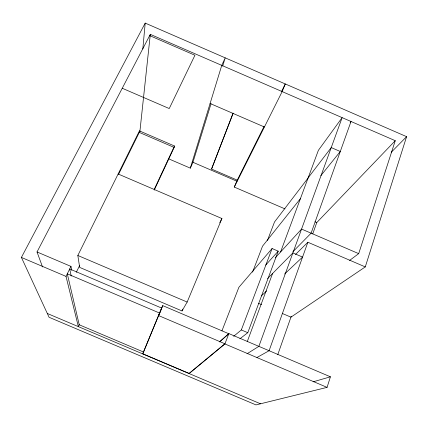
<?xml version="1.0" encoding="UTF-8"?>
<svg xmlns="http://www.w3.org/2000/svg" width="428" height="428" viewBox="0 0 428 428"><rect width="100%" height="100%" fill="white"/><g stroke="black" fill="none" stroke-linecap="round" stroke-linejoin="round"><path stroke-width="0.64" d="M142.818 48.969L145.204 23.096L406.6 136.655L365.282 266.906L290.944 317.153L282.293 313.457M118.663 174.126L139.282 132.402L139.442 130.904L174.48 145.996L174.153 147.425L154.235 190.112M139.849 131.856L150.303 34.347L395.263 140.694L358.696 253.638L349.606 260.422M168.306 158.676L190.316 168.145L221.758 65.372L225.214 57.855L222.656 66.137M211.047 103.704L192.948 162.287L190.316 168.145M145.204 23.096L21.4 257.426L49.065 317.266L255.981 404.904L327.072 387.367L330.421 376.806L228.868 333.594L219.409 341.961M277.756 354.673L291.259 316.265M312.734 233.886L316.768 222.565L395.263 140.694M365.282 266.906L307.866 242.243L269.105 350.714L256.896 357.551M247.24 341.651L272.577 273.513M280.586 251.958L318.373 150.346L342.143 117.63L258.865 346.354L247.052 353.758M239.899 338.789L247.785 332.695L278.232 251.166L272.09 248.534L238.872 287.316L221.934 330.876M233.667 336.312L241.333 329.945L272.09 248.534M267.425 240.493L274.503 221.993L308.839 177.042M237.658 180.316L211.544 169.071L233.078 113.115M232.96 113.746L211.544 169.071M189.09 373.542L224.893 343.935L228.868 333.594M252.563 272.122L262.535 246.164L300.408 198.662M158.472 315.527L224.951 343.786L189.133 373.435L142.754 353.785L162.726 305.619L228.814 333.738L219.853 341.656M158.644 315.431L161.666 308.085L69.705 268.966L71.219 276.071M158.681 315.436L162.726 305.619M139.442 130.904L77.832 255.479L79.672 267.393L182.028 310.953L187.164 302.05L221.918 218.526L118.133 173.987M182.028 310.953L182.799 309.107M285 208.891L234.287 187.068L236.754 181.151L264.151 126.292M142.754 353.785L143.765 351.431M154.192 189.46L174.48 145.996M79.49 324.237L78.356 326.628L66.019 276.397L70.968 266.409L37.022 251.964L150.303 34.347M76.323 272.256L79.555 265.665M281.421 91.71L285.289 83.958L282.154 91.592L234.287 187.068M219.783 222.656L221.918 218.526M350.2 122.542L351.008 121.482L311.103 233.18L292.848 251.792M308.165 177.797L331.24 147.574L340.287 151.491L320.84 175.646M265.708 265.076L278.232 251.166M275.215 257.822L301.563 229.076L358.696 253.638M391.187 152.331L406.6 136.655M267.543 278.612L292.88 252.927L302.564 257.084L284.604 274.006M295.523 254.473L307.866 242.243M261.331 295.935L266.665 290.906M313.114 381.824L330.421 376.806M21.4 257.426L66.019 276.397M224.893 343.935L327.072 387.367M47.315 313.478L260.492 403.791M258.496 303.297L261.545 304.602M77.832 255.479L187.164 302.05M241.333 329.945L247.785 332.695M139.282 132.402L174.153 147.425M192.311 162.014L237.064 181.285M314.933 221.774L316.768 222.565M210.095 103.49L264.408 126.993M122.242 88.254L169.242 108.557L194.933 55.255L149.65 35.599M37.022 251.964L42.522 266.949M70.968 266.409L71.77 270.336M159.537 313.039L143.514 352.014L79.234 324.777L67.298 273.818L159.537 313.039"/></g></svg>
